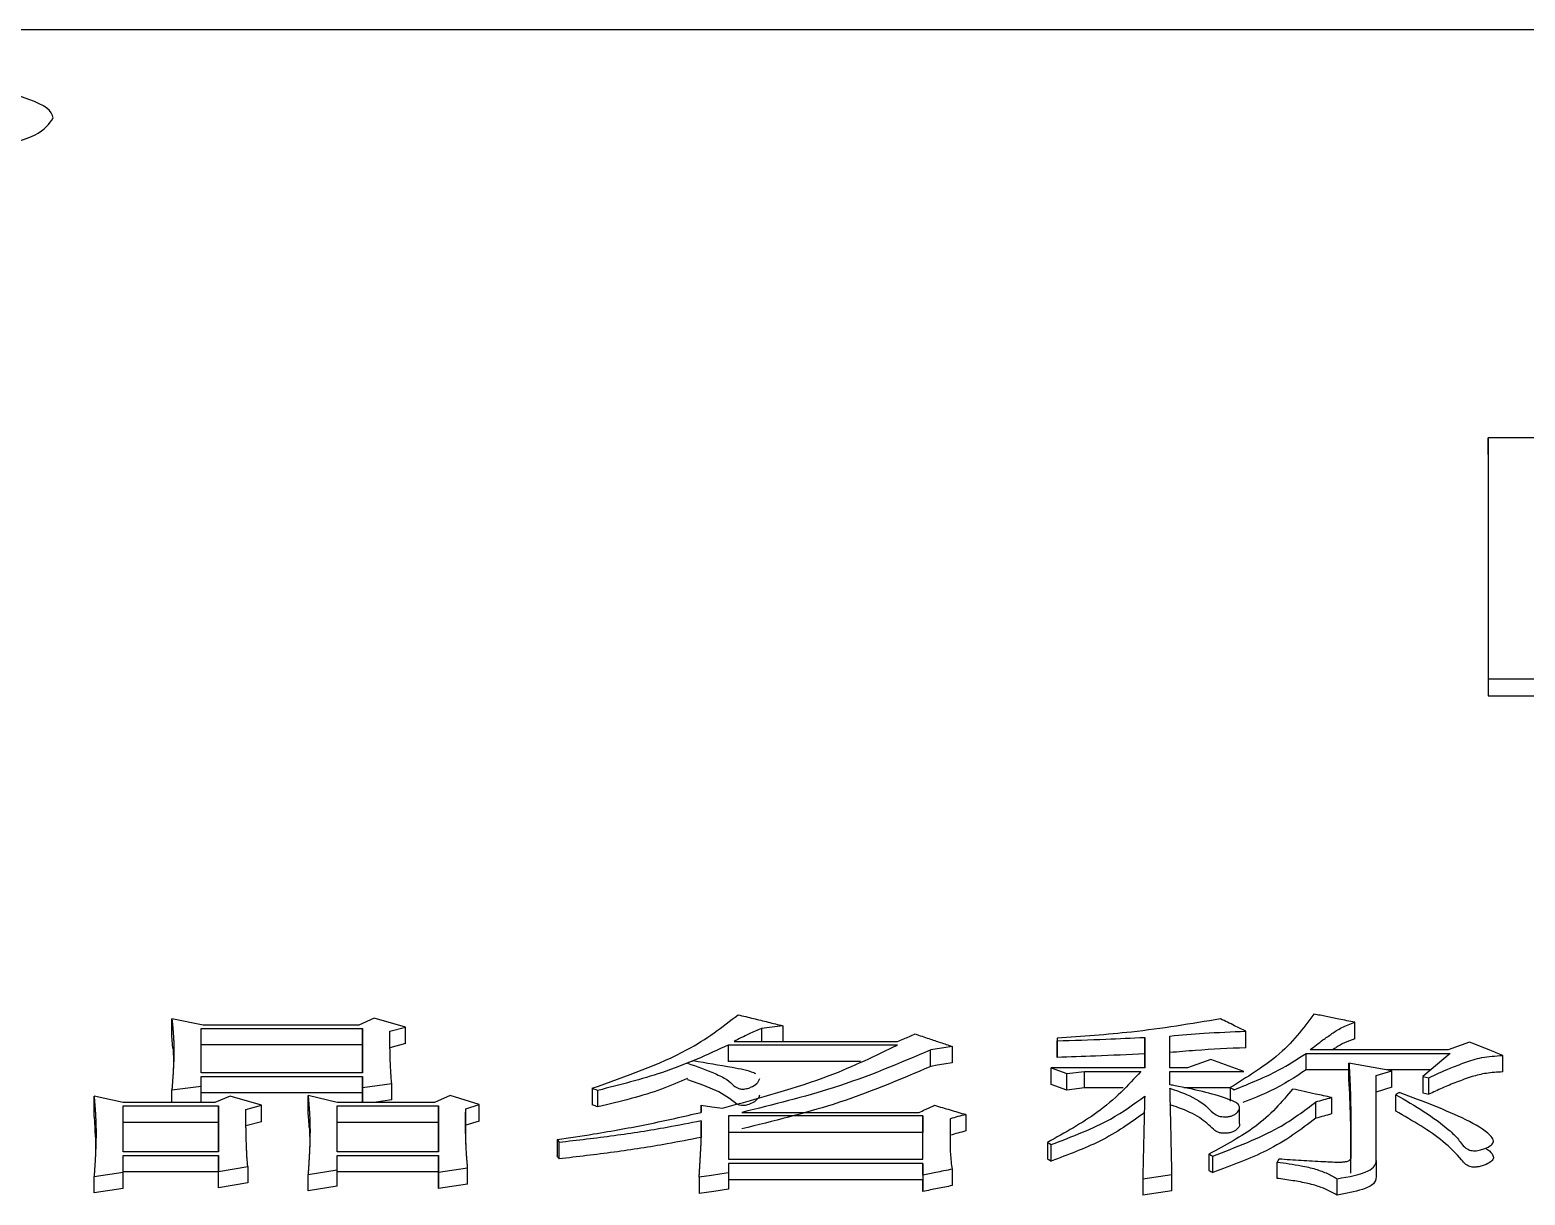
# Model space of a CAD drawing. Header units: millimetres. Extents: x 1890 to 4327, y 775 to 2498.
# Drawn here: x 2449.68 to 2457.99, y 2281.53 to 2288.01 of the extents above; entities that cross this region are included whole.
import ezdxf

# ---------------------------------------------------------------- set-up
doc = ezdxf.new("R2010")
doc.units = ezdxf.units.MM

msp = doc.modelspace()

# ---------------------------------------------------------------- linework, layer by layer
at = {"color": 7, "linetype": 'Continuous', "lineweight": 25}
for p, q in [((2484.5579, 2288.007), (2447.5579, 2288.0085)), ((2457.7877, 2285.6473), (2457.7877, 2285.7394)), ((2458.7883, 2285.7393), (2457.7877, 2285.7394)), ((2457.7877, 2284.3985), (2457.7877, 2284.3039)), ((2457.7877, 2284.3985), (2458.2364, 2284.3985)), ((2457.7877, 2284.3039), (2458.2364, 2284.3039)), ((2450.4685, 2282.4161), (2450.4685, 2282.5082)), ((2450.6416, 2282.4739), (2450.4685, 2282.5082)), ((2451.507, 2282.4739), (2450.6416, 2282.4739)), ((2451.5935, 2282.512), (2451.507, 2282.4739)), ((2451.7666, 2282.4625), (2451.5935, 2282.512)), ((2453.8652, 2282.47), (2453.8652, 2282.382)), ((2450.4743, 2282.3427), (2450.4685, 2282.4161)), ((2450.6308, 2282.4548), (2451.5286, 2282.4548)), ((2451.5286, 2282.3628), (2451.5286, 2282.4548)), ((2451.6801, 2282.4395), (2451.7666, 2282.4625)), ((2451.7666, 2282.3704), (2451.7666, 2282.4625)), ((2453.7462, 2282.4548), (2453.7462, 2282.382)), ((2455.3904, 2282.4011), (2455.3904, 2282.3858)), ((2455.3904, 2282.4011), (2455.3904, 2282.3091)), ((2455.8772, 2282.4049), (2455.8772, 2282.235)), ((2455.8772, 2282.3129), (2455.8772, 2282.4049)), ((2456.0178, 2282.235), (2456.0178, 2282.4126)), ((2456.4397, 2282.3474), (2456.4397, 2282.4394)), ((2451.5286, 2282.3628), (2450.6308, 2282.3628)), ((2451.7666, 2282.3704), (2451.6801, 2282.3475)), ((2454.5033, 2282.3627), (2453.5622, 2282.3627)), ((2453.5622, 2282.3627), (2453.5622, 2282.2708)), ((2453.5947, 2282.382), (2454.5034, 2282.3819)), ((2454.6871, 2282.2438), (2454.6871, 2282.3357)), ((2454.8063, 2282.355), (2454.8063, 2282.2631)), ((2455.3904, 2282.2938), (2455.3904, 2282.3858)), ((2455.3904, 2282.3091), (2455.3904, 2282.2938)), ((2455.8772, 2282.235), (2455.8772, 2282.3129)), ((2456.775, 2282.2245), (2456.775, 2282.3164)), ((2456.775, 2282.3164), (2457.5755, 2282.3164)), ((2457.5647, 2282.3357), (2456.7967, 2282.3357)), ((2457.5755, 2282.3164), (2457.4241, 2282.1883)), ((2457.6837, 2282.378), (2457.5647, 2282.3357)), ((2457.8676, 2282.2129), (2457.8676, 2282.3048)), ((2454.2976, 2282.2708), (2453.5622, 2282.2708)), ((2455.358, 2282.235), (2455.4445, 2282.2039)), ((2455.8772, 2282.235), (2455.358, 2282.235)), ((2455.358, 2282.1433), (2455.358, 2282.235)), ((2456.1152, 2282.235), (2456.0178, 2282.235)), ((2456.245, 2282.2816), (2456.1152, 2282.235)), ((2456.4289, 2282.2156), (2456.245, 2282.2816)), ((2457.013, 2282.2245), (2456.775, 2282.2245)), ((2457.251, 2282.2194), (2457.013, 2282.2622)), ((2457.013, 2282.1704), (2457.013, 2282.2622)), ((2457.4669, 2282.2245), (2457.223, 2282.2245)), ((2451.5286, 2282.2079), (2450.6308, 2282.2079)), ((2450.6308, 2282.1337), (2450.6308, 2282.1884)), ((2450.6308, 2282.1884), (2451.5286, 2282.1884)), ((2451.5286, 2282.1884), (2451.5286, 2282.1259)), ((2451.5286, 2282.0967), (2451.5286, 2282.1884)), ((2451.5286, 2282.1259), (2451.6909, 2282.1494)), ((2451.6909, 2282.0577), (2451.6909, 2282.1494)), ((2455.4445, 2282.1122), (2455.358, 2282.1433)), ((2455.4445, 2282.2039), (2455.5419, 2282.2156)), ((2455.4445, 2282.1122), (2455.4445, 2282.2039)), ((2455.5419, 2282.2156), (2455.8555, 2282.2156)), ((2456.0178, 2282.2156), (2456.4289, 2282.2156)), ((2456.0178, 2282.1414), (2456.0178, 2282.2156)), ((2457.1645, 2282.1922), (2457.251, 2282.2194)), ((2457.1645, 2281.7201), (2457.1645, 2282.1922)), ((2457.251, 2282.1277), (2457.251, 2282.2194)), ((2457.4241, 2282.1883), (2457.4565, 2282.1805)), ((2457.4241, 2282.1883), (2457.4241, 2282.0966)), ((2457.4565, 2282.0888), (2457.4565, 2282.1805)), ((2450.0358, 2281.9872), (2450.0359, 2282.0788)), ((2450.1981, 2282.0434), (2450.0359, 2282.0788)), ((2450.4685, 2282.1141), (2450.6308, 2282.1337)), ((2450.4685, 2282.0434), (2450.4685, 2282.1141)), ((2450.6308, 2282.0434), (2450.6308, 2282.1337)), ((2451.5286, 2282.0967), (2450.6308, 2282.0967)), ((2450.7931, 2282.0788), (2450.7065, 2282.0433)), ((2450.9661, 2282.0276), (2450.7931, 2282.0788)), ((2451.2258, 2281.9911), (2451.2258, 2282.0827)), ((2451.388, 2282.0433), (2451.2258, 2282.0827)), ((2451.5286, 2282.1259), (2451.5286, 2282.0433)), ((2451.5286, 2282.0433), (2451.5286, 2282.0967)), ((2451.6909, 2282.0577), (2451.5916, 2282.0433)), ((2452.0154, 2282.0827), (2451.9289, 2282.0433)), ((2452.1777, 2282.0315), (2452.0154, 2282.0827)), ((2452.805, 2282.1219), (2452.805, 2282.0303)), ((2452.8374, 2282.0186), (2452.8374, 2282.1102)), ((2455.5419, 2282.1238), (2455.4445, 2282.1122)), ((2455.7576, 2282.1238), (2455.5419, 2282.1238)), ((2456.3531, 2282.1238), (2456.0944, 2282.1238)), ((2456.3531, 2282.1258), (2456.3531, 2282.0499)), ((2456.9157, 2282.0708), (2456.9157, 2281.9792)), ((2457.251, 2282.1277), (2457.1645, 2282.1005)), ((2457.2726, 2281.9949), (2457.2726, 2282.0865)), ((2457.4241, 2282.0966), (2457.4565, 2282.0888)), ((2450.7065, 2282.0433), (2450.1981, 2282.0434)), ((2450.1981, 2282.0236), (2450.7282, 2282.0236)), ((2450.1981, 2281.7686), (2450.1981, 2282.0236)), ((2450.7282, 2282.0236), (2450.7282, 2281.7686)), ((2450.7282, 2281.9321), (2450.7282, 2282.0236)), ((2450.8796, 2282.0039), (2450.9661, 2282.0276)), ((2450.9661, 2281.936), (2450.9661, 2282.0276)), ((2451.9289, 2282.0433), (2451.388, 2282.0433)), ((2451.388, 2282.0236), (2451.9505, 2282.0236)), ((2451.388, 2281.7686), (2451.388, 2282.0236)), ((2451.9505, 2282.0236), (2451.9505, 2281.7686)), ((2451.9505, 2281.9321), (2451.9505, 2282.0236)), ((2452.102, 2282.0078), (2452.1777, 2282.0315)), ((2452.102, 2281.9163), (2452.102, 2282.0078)), ((2452.1777, 2281.94), (2452.1777, 2282.0315)), ((2453.4109, 2281.988), (2453.4109, 2282.0275)), ((2453.4109, 2282.0275), (2453.4109, 2281.988)), ((2453.638, 2281.988), (2454.6224, 2281.9879)), ((2454.882, 2281.9761), (2454.882, 2281.8846)), ((2456.4044, 2282.011), (2456.4044, 2282.0205)), ((2456.4044, 2281.9279), (2456.4044, 2282.0101)), ((2456.8291, 2281.9556), (2456.8291, 2282.0471)), ((2450.7282, 2281.9321), (2450.1981, 2281.9321)), ((2450.7282, 2281.7686), (2450.7282, 2281.9321)), ((2450.9661, 2281.936), (2450.8796, 2281.9124)), ((2451.9505, 2281.9321), (2451.388, 2281.9321)), ((2451.9505, 2281.7686), (2451.9505, 2281.9321)), ((2452.1777, 2281.94), (2452.102, 2281.9163)), ((2453.4109, 2281.8127), (2453.4109, 2281.9404)), ((2453.4109, 2281.9404), (2453.4109, 2281.849)), ((2453.5623, 2281.9682), (2453.5623, 2281.7283)), ((2454.644, 2281.9681), (2453.5623, 2281.9682)), ((2454.644, 2281.7282), (2454.644, 2281.9681)), ((2454.644, 2281.9681), (2454.644, 2281.8767)), ((2454.7955, 2281.9523), (2454.7955, 2281.8006)), ((2452.6104, 2281.8367), (2452.6212, 2281.8207)), ((2452.6104, 2281.8367), (2452.6104, 2281.7455)), ((2452.6212, 2281.7295), (2452.6212, 2281.8207)), ((2453.4109, 2281.8126), (2453.4109, 2281.849)), ((2454.644, 2281.8767), (2453.5623, 2281.8767)), ((2454.644, 2281.7282), (2454.644, 2281.8767)), ((2455.3363, 2281.8207), (2455.3363, 2281.7294)), ((2455.3579, 2281.7174), (2455.3579, 2281.8087)), ((2450.7282, 2281.7686), (2450.1981, 2281.7686)), ((2450.1981, 2281.7485), (2450.7282, 2281.7485)), ((2450.1981, 2281.6556), (2450.1981, 2281.7485)), ((2450.7282, 2281.7485), (2450.7282, 2281.6596)), ((2450.7282, 2281.6573), (2450.7282, 2281.7485)), ((2451.9505, 2281.7686), (2451.388, 2281.7686)), ((2451.388, 2281.6677), (2451.388, 2281.7485)), ((2451.388, 2281.7485), (2451.9505, 2281.7484)), ((2451.9505, 2281.7484), (2451.9505, 2281.6555)), ((2451.9505, 2281.6573), (2451.9505, 2281.7484)), ((2453.5623, 2281.7283), (2454.644, 2281.7282)), ((2456.2341, 2281.7564), (2456.2341, 2281.6652)), ((2456.2558, 2281.6532), (2456.2558, 2281.7443)), ((2456.6236, 2281.7282), (2456.6128, 2281.712)), ((2457.0238, 2281.6491), (2457.0238, 2281.7403)), ((2450.0359, 2281.6312), (2450.1981, 2281.6556)), ((2450.7282, 2281.6573), (2450.1981, 2281.6573)), ((2450.1981, 2281.5645), (2450.1981, 2281.6556)), ((2450.7282, 2281.6596), (2450.8904, 2281.6879)), ((2450.7282, 2281.5686), (2450.7282, 2281.6596)), ((2450.7282, 2281.5686), (2450.7282, 2281.6573)), ((2450.8904, 2281.6879), (2450.8904, 2281.5969)), ((2451.2258, 2281.6434), (2451.388, 2281.6677)), ((2451.2258, 2281.5524), (2451.2258, 2281.6434)), ((2451.388, 2281.5767), (2451.388, 2281.6677)), ((2451.9505, 2281.6573), (2451.388, 2281.6573)), ((2451.9505, 2281.6555), (2452.1128, 2281.6798)), ((2451.9505, 2281.5645), (2451.9505, 2281.6573)), ((2451.9505, 2281.6555), (2451.9505, 2281.5645)), ((2452.1128, 2281.5888), (2452.1128, 2281.6798)), ((2454.644, 2281.704), (2453.5623, 2281.704)), ((2453.5623, 2281.704), (2453.5623, 2281.6514)), ((2453.5623, 2281.6514), (2453.5623, 2281.5604)), ((2454.644, 2281.6392), (2454.644, 2281.704)), ((2454.644, 2281.704), (2454.644, 2281.6129)), ((2454.644, 2281.6392), (2454.644, 2281.5482)), ((2454.8063, 2281.6717), (2454.8063, 2281.5806)), ((2455.8664, 2281.6189), (2456.0286, 2281.6433)), ((2456.0286, 2281.5523), (2456.0286, 2281.6433)), ((2457.1645, 2281.7201), (2457.1645, 2281.629)), ((2450.0359, 2281.5402), (2450.0359, 2281.6312)), ((2450.1981, 2281.5645), (2450.0359, 2281.5402)), ((2450.8904, 2281.5969), (2450.7282, 2281.5686)), ((2451.388, 2281.5767), (2451.2258, 2281.5524)), ((2452.1128, 2281.5888), (2451.9505, 2281.5645)), ((2453.4, 2281.6271), (2453.4, 2281.5361)), ((2454.644, 2281.6129), (2453.5623, 2281.6129)), ((2454.644, 2281.5482), (2454.644, 2281.6129)), ((2455.8664, 2281.6189), (2455.8664, 2281.5279)), ((2456.9481, 2281.5279), (2456.9481, 2281.6189)), ((2456.0286, 2281.5523), (2455.8664, 2281.5279))]:
    msp.add_line(p, q, dxfattribs=at)
at = {"color": 7, "linetype": 'Continuous', "lineweight": 25, "flags": 128}
for points in [[(2453.8652, 2282.47), (2453.8057, 2282.4624), (2453.7462, 2282.4548)], [(2454.8063, 2282.355), (2454.76, 2282.3475), (2454.7237, 2282.3416), (2454.6873, 2282.3357)], [(2453.3676, 2282.2739), (2453.3593, 2282.2709), (2453.3472, 2282.2666), (2453.3415, 2282.2646)], [(2454.8063, 2282.2631), (2454.76, 2282.2556), (2454.7236, 2282.2497), (2454.6873, 2282.2438)], [(2453.735, 2282.0843), (2453.7313, 2282.0704), (2453.7082, 2282.0472), (2453.6767, 2282.0322), (2453.6562, 2282.0269), (2453.6458, 2282.0258), (2453.635, 2282.0263), (2453.6244, 2282.0284), (2453.6097, 2282.0343), (2453.5696, 2282.0656), (2453.5101, 2282.1015), (2453.4268, 2282.1374), (2453.3373, 2282.1697), (2453.335, 2282.1704), (2453.335, 2282.1704)], [(2455.5419, 2282.1238), (2455.5419, 2282.1468), (2455.5419, 2282.1697), (2455.5419, 2282.1927), (2455.5419, 2282.2156)], [(2452.8051, 2282.1219), (2452.8133, 2282.119), (2452.8254, 2282.1146), (2452.8374, 2282.1102)], [(2456.3531, 2282.1258), (2456.3586, 2282.1228), (2456.3667, 2282.1184), (2456.3748, 2282.114)], [(2457.2942, 2282.0982), (2457.2834, 2282.0924), (2457.2726, 2282.0865)], [(2452.8374, 2282.0186), (2452.8292, 2282.0216), (2452.821, 2282.0245), (2452.805, 2282.0303)], [(2453.4109, 2282.0275), (2453.4703, 2282.0196), (2453.5297, 2282.0117)], [(2455.3363, 2281.8207), (2455.3471, 2281.8147), (2455.3579, 2281.8087)], [(2455.3363, 2281.7294), (2455.3418, 2281.7264), (2455.3473, 2281.7233), (2455.3579, 2281.7174)], [(2456.2342, 2281.7564), (2456.2397, 2281.7533), (2456.2477, 2281.7488), (2456.2558, 2281.7443)], [(2453.5623, 2281.6514), (2453.5153, 2281.6444), (2453.4683, 2281.6373), (2453.4, 2281.6271)], [(2456.2342, 2281.6652), (2456.2397, 2281.6622), (2456.2452, 2281.6591), (2456.2558, 2281.6532)], [(2456.6128, 2281.6209), (2456.6128, 2281.658), (2456.6128, 2281.685), (2456.6128, 2281.712)], [(2453.5623, 2281.5604), (2453.4812, 2281.5483), (2453.4, 2281.5361)]]:
    msp.add_lwpolyline(points, dxfattribs=at)
at = {"color": 7, "linetype": 'Continuous', "lineweight": 25}
for points, knots in [([(2449.8079, 2287.5186), (2449.7873, 2287.4865), (2449.7459, 2287.4222), (2449.4239, 2287.3299), (2448.9356, 2287.2515), (2448.2759, 2287.1964), (2447.4955, 2287.1772), (2446.6823, 2287.2041), (2445.9703, 2287.2765), (2445.4852, 2287.3783), (2445.323, 2287.4641), (2445.2972, 2287.5408), (2445.3794, 2287.6125), (2445.689, 2287.6932), (2446.1814, 2287.7571), (2446.8391, 2287.7996), (2447.6201, 2287.814), (2448.4331, 2287.7938), (2449.1454, 2287.7375), (2449.6284, 2287.6521), (2449.7963, 2287.573), (2449.8058, 2287.5283), (2449.8079, 2287.5186)], [0, 0, 0, 0, 0.0462765, 0.0927197, 0.1417162, 0.1951905, 0.2536862, 0.3152615, 0.3769119, 0.43437, 0.4858165, 0.5000047, 0.5462546, 0.5927016, 0.6417993, 0.6951559, 0.7535147, 0.8153978, 0.8768635, 0.9341607, 0.9857365, 1, 1, 1, 1]), ([(2457.7877, 2285.7394), (2457.7877, 2285.5625), (2457.7877, 2285.1489), (2457.7877, 2284.6717), (2457.7877, 2284.3985)], [0, 0, 0, 0, 0.427525, 1, 1, 1, 1]), ([(2457.7877, 2285.643), (2457.7877, 2285.4662), (2457.7877, 2285.0531), (2457.7877, 2284.5765), (2457.7877, 2284.3039)], [0, 0, 0, 0, 0.428082, 1, 1, 1, 1]), ([(2450.4685, 2282.5082), (2450.4688, 2282.5055), (2450.4694, 2282.5), (2450.4701, 2282.4932), (2450.4707, 2282.4863), (2450.4713, 2282.4808), (2450.4719, 2282.4739), (2450.4725, 2282.4684), (2450.4731, 2282.4615), (2450.4736, 2282.456), (2450.4742, 2282.4491), (2450.4747, 2282.4436), (2450.4753, 2282.4367), (2450.4757, 2282.4312), (2450.4762, 2282.4243), (2450.4766, 2282.4188), (2450.4771, 2282.4119), (2450.4774, 2282.4064), (2450.4778, 2282.3994), (2450.4781, 2282.3939), (2450.4783, 2282.3884), (2450.4785, 2282.3828), (2450.4787, 2282.3773), (2450.479, 2282.3704), (2450.4791, 2282.3648), (2450.4793, 2282.3579), (2450.4793, 2282.3523), (2450.4794, 2282.3454), (2450.4795, 2282.3398), (2450.4795, 2282.3329), (2450.4795, 2282.3273), (2450.4794, 2282.3203), (2450.4793, 2282.305), (2450.4788, 2282.2855), (2450.4781, 2282.2659), (2450.4776, 2282.2547), (2450.4773, 2282.2477), (2450.4769, 2282.2407), (2450.4767, 2282.2351), (2450.4763, 2282.2281), (2450.476, 2282.2225), (2450.4756, 2282.2155), (2450.4752, 2282.2099), (2450.4748, 2282.2029), (2450.4744, 2282.1972), (2450.474, 2282.1902), (2450.4736, 2282.1846), (2450.4731, 2282.1776), (2450.4727, 2282.1719), (2450.4723, 2282.1663), (2450.472, 2282.1607), (2450.4715, 2282.155), (2450.471, 2282.148), (2450.4706, 2282.1423), (2450.4701, 2282.1353), (2450.4697, 2282.1296), (2450.4691, 2282.1221), (2450.4688, 2282.1174), (2450.4685, 2282.1141)], [0, 0, 0, 0, 0.021203, 0.042406, 0.053008, 0.074211, 0.084813, 0.106016, 0.116618, 0.137821, 0.148423, 0.169626, 0.180228, 0.201431, 0.212032, 0.233236, 0.243837, 0.265041, 0.275642, 0.296845, 0.307447, 0.318049, 0.339252, 0.349854, 0.371057, 0.381659, 0.402862, 0.413463, 0.434667, 0.445268, 0.466472, 0.477073, 0.498276, 0.58309, 0.625497, 0.6467, 0.667903, 0.678505, 0.699708, 0.71031, 0.731513, 0.742115, 0.763318, 0.773919, 0.795123, 0.805724, 0.826928, 0.837529, 0.858732, 0.869334, 0.879936, 0.901139, 0.911741, 0.932944, 0.943545, 0.964749, 0.97535, 1, 1, 1, 1]), ([(2452.805, 2282.1219), (2452.9946, 2282.189), (2453.3297, 2282.3077), (2453.5295, 2282.4633), (2453.6163, 2282.531)], [0, 0, 0, 0, 0.5655186, 1, 1, 1, 1]), ([(2453.6163, 2282.531), (2453.6448, 2282.524), (2453.7005, 2282.5104), (2453.7835, 2282.4901), (2453.8379, 2282.4767), (2453.8652, 2282.47)], [0, 0, 0, 0, 0.343461, 0.671731, 1, 1, 1, 1]), ([(2456.299, 2282.5081), (2456.1359, 2282.4808), (2455.8431, 2282.4318), (2455.5293, 2282.4106), (2455.3904, 2282.4011)], [0, 0, 0, 0, 0.557097, 1, 1, 1, 1]), ([(2456.4397, 2282.4394), (2456.4187, 2282.4497), (2456.3847, 2282.4663), (2456.3379, 2282.4892), (2456.312, 2282.5018), (2456.299, 2282.5081)], [0, 0, 0, 0, 0.4477993, 0.7238996, 1, 1, 1, 1]), ([(2456.8183, 2282.5347), (2456.7588, 2282.4547), (2456.6519, 2282.3112), (2456.4448, 2282.1827), (2456.3531, 2282.1258)], [0, 0, 0, 0, 0.556899, 1, 1, 1, 1]), ([(2456.7967, 2282.3357), (2456.8201, 2282.3542), (2456.8587, 2282.3848), (2456.9182, 2282.4259), (2456.9699, 2282.4611), (2457.0202, 2282.4797), (2457.0455, 2282.489)], [0, 0, 0, 0, 0.337761, 0.556951, 0.777135, 1, 1, 1, 1]), ([(2457.0455, 2282.489), (2457.0156, 2282.495), (2456.9627, 2282.5057), (2456.887, 2282.5209), (2456.8412, 2282.5301), (2456.8183, 2282.5347)], [0, 0, 0, 0, 0.394861, 0.69743, 1, 1, 1, 1]), ([(2457.0455, 2282.3969), (2457.0455, 2282.4047), (2457.0455, 2282.4202), (2457.0455, 2282.4509), (2457.0455, 2282.4738), (2457.0455, 2282.489)], [0, 0, 0, 0, 0.2525, 0.505, 1, 1, 1, 1]), ([(2450.6308, 2282.2079), (2450.6308, 2282.2494), (2450.6308, 2282.3323), (2450.6308, 2282.414), (2450.6308, 2282.4548)], [0, 0, 0, 0, 0.499996, 1, 1, 1, 1]), ([(2451.5286, 2282.4548), (2451.5286, 2282.414), (2451.5286, 2282.3322), (2451.5286, 2282.2494), (2451.5286, 2282.2079)], [0, 0, 0, 0, 0.499996, 1, 1, 1, 1]), ([(2451.6909, 2282.1494), (2451.6898, 2282.1607), (2451.6884, 2282.1749), (2451.687, 2282.1919), (2451.6864, 2282.2004), (2451.6854, 2282.2173), (2451.6837, 2282.254), (2451.682, 2282.2934), (2451.6814, 2282.3242), (2451.6812, 2282.3341), (2451.6811, 2282.3397), (2451.681, 2282.3439), (2451.681, 2282.348), (2451.6809, 2282.3522), (2451.6808, 2282.3564), (2451.6808, 2282.3606), (2451.6807, 2282.3648), (2451.6807, 2282.369), (2451.6806, 2282.3732), (2451.6806, 2282.3774), (2451.6805, 2282.383), (2451.6805, 2282.3886), (2451.6804, 2282.3941), (2451.6804, 2282.3983), (2451.6804, 2282.4018), (2451.6803, 2282.4046), (2451.6803, 2282.4067), (2451.6803, 2282.4088), (2451.6803, 2282.4108), (2451.6803, 2282.4136), (2451.6802, 2282.4164), (2451.6802, 2282.4192), (2451.6802, 2282.4213), (2451.6802, 2282.4234), (2451.6802, 2282.4255), (2451.6802, 2282.4275), (2451.6801, 2282.4296), (2451.6801, 2282.4317), (2451.6801, 2282.4338), (2451.6801, 2282.4364), (2451.6801, 2282.4383), (2451.6801, 2282.4395)], [0, 0, 0, 0, 0.11615, 0.145188, 0.174226, 0.203263, 0.319414, 0.551716, 0.609791, 0.638828, 0.653347, 0.667866, 0.682385, 0.696903, 0.711422, 0.725941, 0.74046, 0.754979, 0.769497, 0.784016, 0.798535, 0.827572, 0.842091, 0.85661, 0.871129, 0.878388, 0.885648, 0.892907, 0.900166, 0.907426, 0.921944, 0.929204, 0.936463, 0.943723, 0.950982, 0.958241, 0.965501, 0.97276, 0.98002, 0.987279, 1, 1, 1, 1]), ([(2453.7462, 2282.4548), (2453.7229, 2282.4449), (2453.6841, 2282.4285), (2453.635, 2282.4037), (2453.6082, 2282.3892), (2453.5947, 2282.382)], [0, 0, 0, 0, 0.429081, 0.714347, 1, 1, 1, 1]), ([(2454.5034, 2282.3819), (2454.5147, 2282.3868), (2454.5366, 2282.3963), (2454.569, 2282.4104), (2454.5902, 2282.4196), (2454.6007, 2282.4241)], [0, 0, 0, 0, 0.347839, 0.673919, 1, 1, 1, 1]), ([(2454.6007, 2282.4241), (2454.6263, 2282.4156), (2454.6733, 2282.3998), (2454.7418, 2282.3767), (2454.7848, 2282.3622), (2454.8063, 2282.355)], [0, 0, 0, 0, 0.373043, 0.686521, 1, 1, 1, 1]), ([(2455.3904, 2282.3858), (2455.4807, 2282.3888), (2455.6432, 2282.3942), (2455.8052, 2282.4016), (2455.8772, 2282.4049)], [0, 0, 0, 0, 0.555754, 1, 1, 1, 1]), ([(2456.0178, 2282.4126), (2456.0804, 2282.4182), (2456.2195, 2282.4307), (2456.3615, 2282.4363), (2456.4397, 2282.4394)], [0, 0, 0, 0, 0.449849, 1, 1, 1, 1]), ([(2457.0455, 2282.3969), (2457.0252, 2282.3899), (2456.985, 2282.3761), (2456.9488, 2282.3538), (2456.9287, 2282.3403), (2456.9218, 2282.3357)], [0, 0, 0, 0, 0.401498, 0.797434, 1, 1, 1, 1]), ([(2450.475, 2282.3469), (2450.476, 2282.3237), (2450.4779, 2282.2747), (2450.4769, 2282.2461), (2450.4764, 2282.2311)], [0, 0, 0, 0, 0.475906, 1, 1, 1, 1]), ([(2451.5286, 2282.2079), (2451.5286, 2282.2186), (2451.5286, 2282.2707), (2451.5286, 2282.322), (2451.5286, 2282.3628)], [0, 0, 0, 0, 0.205958, 1, 1, 1, 1]), ([(2453.5622, 2282.3627), (2453.4448, 2282.3085), (2453.2335, 2282.2109), (2452.9594, 2282.1412), (2452.8374, 2282.1102)], [0, 0, 0, 0, 0.555264, 1, 1, 1, 1]), ([(2453.5297, 2282.0117), (2453.7368, 2282.0683), (2454.1032, 2282.1684), (2454.382, 2282.3038), (2454.5033, 2282.3627)], [0, 0, 0, 0, 0.564995, 1, 1, 1, 1]), ([(2454.6872, 2282.3357), (2454.5145, 2282.2614), (2454.2034, 2282.1276), (2453.812, 2282.031), (2453.6379, 2281.988)], [0, 0, 0, 0, 0.555354, 1, 1, 1, 1]), ([(2455.8772, 2282.3129), (2455.7858, 2282.3088), (2455.6238, 2282.3014), (2455.4612, 2282.2961), (2455.3904, 2282.2938)], [0, 0, 0, 0, 0.564211, 1, 1, 1, 1]), ([(2456.4397, 2282.3474), (2456.3461, 2282.3433), (2456.2042, 2282.3372), (2456.0651, 2282.3248), (2456.0178, 2282.3206)], [0, 0, 0, 0, 0.659861, 1, 1, 1, 1]), ([(2456.3748, 2282.114), (2456.4608, 2282.1489), (2456.6137, 2282.2107), (2456.726, 2282.2843), (2456.775, 2282.3164)], [0, 0, 0, 0, 0.563218, 1, 1, 1, 1]), ([(2457.4565, 2282.1805), (2457.4952, 2282.1984), (2457.5591, 2282.2279), (2457.6564, 2282.2655), (2457.7487, 2282.2963), (2457.8276, 2282.3019), (2457.8676, 2282.3048)], [0, 0, 0, 0, 0.335019, 0.553277, 0.774167, 1, 1, 1, 1]), ([(2457.8676, 2282.3048), (2457.8439, 2282.3142), (2457.8014, 2282.3312), (2457.7401, 2282.3556), (2457.7025, 2282.3705), (2457.6837, 2282.378)], [0, 0, 0, 0, 0.386102, 0.693051, 1, 1, 1, 1]), ([(2453.335, 2282.2622), (2453.387, 2282.2432), (2453.465, 2282.2148), (2453.5572, 2282.1729), (2453.5838, 2282.1417), (2453.6108, 2282.1238), (2453.6296, 2282.1185), (2453.6398, 2282.1172), (2453.6514, 2282.1176), (2453.6681, 2282.1206), (2453.6946, 2282.1301), (2453.7264, 2282.1485), (2453.733, 2282.1663), (2453.7366, 2282.1759)], [0, 0, 0, 0, 0.318334, 0.477294, 0.616925, 0.687072, 0.704751, 0.71934, 0.733979, 0.755949, 0.800249, 0.89164, 1, 1, 1, 1]), ([(2453.7148, 2282.2026), (2453.7113, 2282.2043), (2453.677, 2282.2202), (2453.554, 2282.2429), (2453.4393, 2282.262), (2453.3676, 2282.2739)], [0, 0, 0, 0, 0.041495, 0.400617, 1, 1, 1, 1]), ([(2454.6872, 2282.2438), (2454.5145, 2282.1696), (2454.2033, 2282.0359), (2453.812, 2281.9395), (2453.6379, 2281.8966)], [0, 0, 0, 0, 0.555295, 1, 1, 1, 1]), ([(2456.775, 2282.2245), (2456.7124, 2282.1835), (2456.6119, 2282.1176), (2456.474, 2282.0629), (2456.4219, 2282.0423)], [0, 0, 0, 0, 0.621969, 1, 1, 1, 1]), ([(2457.013, 2282.2622), (2457.0132, 2282.2591), (2457.0135, 2282.253), (2457.014, 2282.2438), (2457.0145, 2282.2346), (2457.015, 2282.2253), (2457.0155, 2282.2161), (2457.0159, 2282.2084), (2457.0163, 2282.2007), (2457.0167, 2282.193), (2457.0172, 2282.1838), (2457.0178, 2282.1714), (2457.0185, 2282.156), (2457.0193, 2282.1374), (2457.0199, 2282.1219), (2457.0205, 2282.1064), (2457.021, 2282.0909), (2457.0215, 2282.0722), (2457.0218, 2282.0567), (2457.0221, 2282.0411), (2457.0223, 2282.0255), (2457.0226, 2282.0068), (2457.0228, 2281.9911), (2457.0229, 2281.9755), (2457.0231, 2281.9598), (2457.0233, 2281.9347), (2457.0235, 2281.9032), (2457.0236, 2281.8748), (2457.0237, 2281.8575), (2457.0237, 2281.8496), (2457.0237, 2281.8417), (2457.0237, 2281.8338), (2457.0237, 2281.8258), (2457.0238, 2281.8179), (2457.0238, 2281.8084), (2457.0238, 2281.8005), (2457.0238, 2281.7949), (2457.0238, 2281.791), (2457.0238, 2281.787), (2457.0238, 2281.783), (2457.0238, 2281.779), (2457.0238, 2281.7751), (2457.0238, 2281.7703), (2457.0238, 2281.7663), (2457.0238, 2281.7624), (2457.0238, 2281.7584), (2457.0238, 2281.7536), (2457.0238, 2281.7496), (2457.0238, 2281.7452), (2457.0238, 2281.7423), (2457.0238, 2281.7403)], [0, 0, 0, 0, 0.0179705, 0.035941, 0.0539114, 0.0718819, 0.0898524, 0.1078229, 0.1168081, 0.1347786, 0.152749, 0.1707195, 0.2066605, 0.2426014, 0.2785424, 0.2965129, 0.3324539, 0.3683948, 0.4043358, 0.4223063, 0.4582472, 0.4941882, 0.5301291, 0.5480996, 0.5840406, 0.6199815, 0.6918635, 0.7637454, 0.7817158, 0.7907011, 0.8086716, 0.826642, 0.8356273, 0.8535978, 0.8715682, 0.8895387, 0.8985239, 0.9030166, 0.9120018, 0.920987, 0.9254797, 0.9344649, 0.9434501, 0.9524354, 0.956928, 0.9659132, 0.9748985, 0.9838837, 0.9883763, 1, 1, 1, 1]), ([(2453.335, 2282.1767), (2453.2884, 2282.1562), (2453.1457, 2282.0932), (2452.9615, 2282.0486), (2452.8374, 2282.0186)], [0, 0, 0, 0, 0.326498, 1, 1, 1, 1]), ([(2455.8555, 2282.2156), (2455.7837, 2282.1377), (2455.6547, 2281.9978), (2455.4342, 2281.8751), (2455.3363, 2281.8207)], [0, 0, 0, 0, 0.55626, 1, 1, 1, 1]), ([(2456.0178, 2282.1219), (2456.0494, 2282.1109), (2456.1363, 2282.0809), (2456.2189, 2282.0298), (2456.2543, 2281.9861), (2456.2802, 2281.9703), (2456.2963, 2281.9653), (2456.3145, 2281.9632), (2456.3342, 2281.9633), (2456.3537, 2281.966), (2456.3728, 2281.9725), (2456.3933, 2281.9872), (2456.407, 2282.0062), (2456.4036, 2282.0272), (2456.3805, 2282.0462), (2456.2738, 2282.0901), (2456.1388, 2282.1174), (2456.0275, 2282.1395), (2456.0178, 2282.1414)], [0, 0, 0, 0, 0.104817, 0.288489, 0.371154, 0.389962, 0.405383, 0.420813, 0.436756, 0.454227, 0.471615, 0.498268, 0.557765, 0.592477, 0.62706, 0.687172, 0.972715, 1, 1, 1, 1]), ([(2457.0238, 2281.6491), (2457.0237, 2281.7111), (2457.0234, 2281.8155), (2457.0224, 2281.9899), (2457.0166, 2282.1008), (2457.013, 2282.1704)], [0, 0, 0, 0, 0.351751, 0.593192, 1, 1, 1, 1]), ([(2457.8676, 2282.2129), (2457.8365, 2282.2112), (2457.7749, 2282.2078), (2457.6896, 2282.1854), (2457.6108, 2282.1567), (2457.5314, 2282.1234), (2457.4814, 2282.1003), (2457.4565, 2282.0888)], [0, 0, 0, 0, 0.175416, 0.347585, 0.56656, 0.783731, 1, 1, 1, 1]), ([(2450.0359, 2282.0788), (2450.036, 2282.0772), (2450.0363, 2282.0739), (2450.0367, 2282.0689), (2450.0371, 2282.064), (2450.0375, 2282.0591), (2450.0379, 2282.0541), (2450.0383, 2282.0492), (2450.0386, 2282.0442), (2450.039, 2282.0393), (2450.0394, 2282.0344), (2450.0398, 2282.0294), (2450.0402, 2282.0245), (2450.0405, 2282.0195), (2450.0409, 2282.0154), (2450.0412, 2282.0112), (2450.0414, 2282.0071), (2450.0418, 2282.0022), (2450.0422, 2281.9955), (2450.0427, 2281.9889), (2450.0432, 2281.9807), (2450.0437, 2281.9724), (2450.0443, 2281.9624), (2450.0448, 2281.9525), (2450.0452, 2281.9425), (2450.0456, 2281.9325), (2450.046, 2281.9226), (2450.0462, 2281.9142), (2450.0464, 2281.9059), (2450.0465, 2281.8976), (2450.0467, 2281.8876), (2450.0467, 2281.8776), (2450.0467, 2281.8676), (2450.0466, 2281.8475), (2450.0461, 2281.8174), (2450.0449, 2281.7872), (2450.0439, 2281.7637), (2450.0432, 2281.7502), (2450.0425, 2281.7367), (2450.0419, 2281.7266), (2450.0415, 2281.7182), (2450.0411, 2281.7114), (2450.0408, 2281.7072), (2450.0406, 2281.703), (2450.0403, 2281.6988), (2450.04, 2281.6937), (2450.0397, 2281.6886), (2450.0394, 2281.6844), (2450.0391, 2281.6802), (2450.0388, 2281.6759), (2450.0385, 2281.6709), (2450.0382, 2281.6666), (2450.038, 2281.6633), (2450.0378, 2281.6607), (2450.0377, 2281.6582), (2450.0375, 2281.6556), (2450.0373, 2281.6531), (2450.0372, 2281.6505), (2450.037, 2281.648), (2450.0368, 2281.6455), (2450.0367, 2281.6433), (2450.0365, 2281.6412), (2450.0364, 2281.6391), (2450.0362, 2281.6365), (2450.036, 2281.6339), (2450.0359, 2281.6321), (2450.0359, 2281.6312)], [0, 0, 0, 0, 0.011199, 0.022398, 0.033596, 0.044795, 0.055994, 0.067193, 0.078392, 0.089591, 0.100789, 0.111988, 0.123187, 0.134386, 0.145585, 0.151184, 0.162383, 0.173582, 0.184781, 0.207178, 0.218377, 0.240775, 0.263172, 0.28557, 0.307968, 0.330365, 0.352763, 0.375161, 0.38636, 0.408757, 0.431155, 0.453553, 0.47595, 0.498348, 0.587939, 0.67753, 0.699928, 0.744723, 0.767121, 0.789519, 0.811916, 0.823115, 0.834314, 0.839913, 0.851112, 0.862311, 0.87351, 0.884709, 0.890308, 0.901507, 0.912706, 0.923905, 0.929504, 0.935103, 0.940703, 0.946302, 0.951902, 0.957501, 0.9631, 0.9687, 0.974299, 0.977099, 0.982698, 0.988298, 0.994149, 1, 1, 1, 1]), ([(2451.2258, 2282.0827), (2451.2259, 2282.0806), (2451.2262, 2282.0774), (2451.2266, 2282.0732), (2451.2268, 2282.0701), (2451.2271, 2282.0669), (2451.2274, 2282.0637), (2451.2276, 2282.0606), (2451.2279, 2282.0574), (2451.2282, 2282.0542), (2451.2284, 2282.0511), (2451.2287, 2282.0479), (2451.2289, 2282.0447), (2451.2292, 2282.0416), (2451.2294, 2282.0384), (2451.2298, 2282.0342), (2451.2301, 2282.0299), (2451.2304, 2282.0257), (2451.2307, 2282.0225), (2451.2309, 2282.0194), (2451.2312, 2282.0162), (2451.2314, 2282.013), (2451.2316, 2282.0098), (2451.2318, 2282.0067), (2451.2321, 2282.0035), (2451.2323, 2282.0003), (2451.2325, 2281.9971), (2451.2327, 2281.9939), (2451.233, 2281.9897), (2451.2332, 2281.9855), (2451.2335, 2281.9812), (2451.2337, 2281.978), (2451.234, 2281.9717), (2451.2347, 2281.9579), (2451.2354, 2281.9408), (2451.2358, 2281.9259), (2451.236, 2281.9184), (2451.2361, 2281.9142), (2451.2361, 2281.911), (2451.2362, 2281.9078), (2451.2362, 2281.9046), (2451.2362, 2281.9014), (2451.2363, 2281.8982), (2451.2363, 2281.895), (2451.2363, 2281.8907), (2451.2363, 2281.8864), (2451.2363, 2281.8821), (2451.2363, 2281.8789), (2451.2363, 2281.8757), (2451.2363, 2281.8725), (2451.2362, 2281.8693), (2451.2362, 2281.8661), (2451.2362, 2281.8629), (2451.2361, 2281.8597), (2451.2361, 2281.8565), (2451.236, 2281.8532), (2451.236, 2281.85), (2451.2359, 2281.8468), (2451.2359, 2281.8436), (2451.2358, 2281.8404), (2451.2357, 2281.8361), (2451.2356, 2281.8318), (2451.2355, 2281.8275), (2451.2354, 2281.8243), (2451.2353, 2281.8211), (2451.2352, 2281.8178), (2451.2351, 2281.8146), (2451.2349, 2281.8082), (2451.2343, 2281.7942), (2451.2336, 2281.777), (2451.2329, 2281.7619), (2451.2325, 2281.7543), (2451.2323, 2281.75), (2451.2321, 2281.7468), (2451.2319, 2281.7435), (2451.2317, 2281.7403), (2451.2316, 2281.7371), (2451.2313, 2281.7327), (2451.2311, 2281.7284), (2451.2308, 2281.7241), (2451.2306, 2281.7209), (2451.2304, 2281.7176), (2451.2302, 2281.7144), (2451.23, 2281.7111), (2451.2299, 2281.7079), (2451.2297, 2281.7046), (2451.2295, 2281.7014), (2451.2293, 2281.6981), (2451.2291, 2281.6949), (2451.2289, 2281.6916), (2451.2286, 2281.6873), (2451.2283, 2281.683), (2451.228, 2281.6786), (2451.2278, 2281.6754), (2451.2276, 2281.6721), (2451.2274, 2281.6689), (2451.2272, 2281.6656), (2451.227, 2281.6624), (2451.2268, 2281.6591), (2451.2266, 2281.6558), (2451.2264, 2281.6526), (2451.2261, 2281.6484), (2451.2259, 2281.6454), (2451.2258, 2281.6434)], [0, 0, 0, 0, 0.014617, 0.021926, 0.029235, 0.036543, 0.043852, 0.051161, 0.058469, 0.065778, 0.073086, 0.080395, 0.087704, 0.095012, 0.102321, 0.10963, 0.124247, 0.131556, 0.138864, 0.146173, 0.153482, 0.16079, 0.168099, 0.175407, 0.182716, 0.190025, 0.197333, 0.204642, 0.211951, 0.226568, 0.233877, 0.241185, 0.248494, 0.277729, 0.336198, 0.365433, 0.38005, 0.387359, 0.394667, 0.401976, 0.409284, 0.416593, 0.423902, 0.43121, 0.438519, 0.453136, 0.460445, 0.467754, 0.475062, 0.482371, 0.48968, 0.496988, 0.504297, 0.511606, 0.518914, 0.526223, 0.533531, 0.54084, 0.548149, 0.555457, 0.562766, 0.577383, 0.584692, 0.592001, 0.599309, 0.606618, 0.613927, 0.621235, 0.65047, 0.708939, 0.738174, 0.752791, 0.7601, 0.767408, 0.774717, 0.782026, 0.789334, 0.796643, 0.81126, 0.818569, 0.825877, 0.833186, 0.840495, 0.847803, 0.855112, 0.862421, 0.869729, 0.877038, 0.884347, 0.891655, 0.898964, 0.913581, 0.92089, 0.928198, 0.935507, 0.942816, 0.950124, 0.957433, 0.964742, 0.97205, 0.979359, 0.986668, 1, 1, 1, 1]), ([(2455.3579, 2281.8087), (2455.475, 2281.8539), (2455.6824, 2281.9339), (2455.8181, 2282.0348), (2455.8772, 2282.0787)], [0, 0, 0, 0, 0.56439, 1, 1, 1, 1]), ([(2455.8772, 2282.0787), (2455.8761, 2282.0324), (2455.8748, 2281.9804), (2455.8732, 2281.9163), (2455.8725, 2281.8872), (2455.8717, 2281.852), (2455.8709, 2281.8169), (2455.8701, 2281.7816), (2455.8693, 2281.7462), (2455.8686, 2281.7166), (2455.8682, 2281.6959), (2455.8678, 2281.6811), (2455.8675, 2281.6663), (2455.8671, 2281.6514), (2455.8669, 2281.6395), (2455.8666, 2281.6297), (2455.8665, 2281.6228), (2455.8664, 2281.6189)], [0, 0, 0, 0, 0.305862, 0.344095, 0.42056, 0.497026, 0.573491, 0.649956, 0.726422, 0.802887, 0.84112, 0.860236, 0.898469, 0.936701, 0.955818, 0.974934, 1, 1, 1, 1]), ([(2456.0286, 2281.6433), (2456.0275, 2281.6966), (2456.026, 2281.7634), (2456.0243, 2281.8426), (2456.0236, 2281.8756), (2456.0228, 2281.9085), (2456.0222, 2281.9347), (2456.0215, 2281.9675), (2456.0209, 2281.9936), (2456.0202, 2282.0197), (2456.0198, 2282.0392), (2456.0194, 2282.0555), (2456.019, 2282.0717), (2456.0187, 2282.0847), (2456.0184, 2282.0976), (2456.0181, 2282.1089), (2456.0179, 2282.117), (2456.0178, 2282.1218)], [0, 0, 0, 0, 0.329938, 0.412422, 0.494907, 0.536149, 0.618633, 0.659875, 0.74236, 0.783602, 0.824844, 0.866086, 0.886707, 0.927949, 0.94857, 0.969192, 1, 1, 1, 1]), ([(2456.6992, 2282.1179), (2456.6392, 2282.0459), (2456.531, 2281.9163), (2456.3255, 2281.8056), (2456.2341, 2281.7564)], [0, 0, 0, 0, 0.555457, 1, 1, 1, 1]), ([(2456.9157, 2282.0708), (2456.8861, 2282.0772), (2456.8352, 2282.0883), (2456.7631, 2282.104), (2456.7205, 2282.1133), (2456.6993, 2282.1179)], [0, 0, 0, 0, 0.410172, 0.705086, 1, 1, 1, 1]), ([(2456.8291, 2282.0471), (2456.8435, 2282.0511), (2456.8724, 2282.059), (2456.9012, 2282.0668), (2456.9157, 2282.0708)], [0, 0, 0, 0, 0.499999, 1, 1, 1, 1]), ([(2457.2726, 2282.0865), (2457.327, 2282.0554), (2457.4359, 2281.9933), (2457.5486, 2281.9086), (2457.6264, 2281.8388), (2457.6456, 2281.7967), (2457.6832, 2281.7783), (2457.6967, 2281.7749), (2457.7132, 2281.7741), (2457.7343, 2281.7764), (2457.7645, 2281.7843), (2457.7942, 2281.7979), (2457.8153, 2281.816), (2457.8178, 2281.8373), (2457.7781, 2281.8846), (2457.6664, 2281.9494), (2457.4872, 2282.0244), (2457.361, 2282.0734), (2457.2955, 2282.0977), (2457.2942, 2282.0982)], [0, 0, 0, 0, 0.146382, 0.292955, 0.366204, 0.439427, 0.447746, 0.45616, 0.463429, 0.472823, 0.489455, 0.518149, 0.540935, 0.563855, 0.597101, 0.728178, 0.861562, 0.99717, 1, 1, 1, 1]), ([(2450.0436, 2281.8525), (2450.0435, 2281.8558), (2450.042, 2281.9011), (2450.0388, 2281.9458), (2450.0358, 2281.9872)], [0, 0, 0, 0, 0.073846, 1, 1, 1, 1]), ([(2450.8904, 2281.6879), (2450.8889, 2281.7029), (2450.8867, 2281.7253), (2450.8852, 2281.7514), (2450.8846, 2281.7644), (2450.884, 2281.7774), (2450.8823, 2281.8164), (2450.8812, 2281.8553), (2450.8807, 2281.8885), (2450.8806, 2281.894), (2450.8805, 2281.8995), (2450.8804, 2281.9051), (2450.8803, 2281.9097), (2450.8803, 2281.9143), (2450.8802, 2281.9189), (2450.8802, 2281.9244), (2450.8801, 2281.9299), (2450.8801, 2281.9345), (2450.88, 2281.9391), (2450.88, 2281.9437), (2450.8799, 2281.9492), (2450.8799, 2281.9538), (2450.8799, 2281.9584), (2450.8798, 2281.963), (2450.8798, 2281.9675), (2450.8798, 2281.9712), (2450.8798, 2281.974), (2450.8798, 2281.9767), (2450.8797, 2281.979), (2450.8797, 2281.9813), (2450.8797, 2281.9836), (2450.8797, 2281.9863), (2450.8797, 2281.9886), (2450.8797, 2281.9909), (2450.8797, 2281.9932), (2450.8796, 2281.9959), (2450.8796, 2281.9982), (2450.8796, 2282.0009), (2450.8796, 2282.0026), (2450.8796, 2282.0039)], [0, 0, 0, 0, 0.14049, 0.210735, 0.245858, 0.263419, 0.333664, 0.614647, 0.632209, 0.64977, 0.667331, 0.684892, 0.702453, 0.711234, 0.728795, 0.746356, 0.763917, 0.781479, 0.790259, 0.80782, 0.825382, 0.842943, 0.851723, 0.869285, 0.886846, 0.895626, 0.904407, 0.913188, 0.921968, 0.926358, 0.935139, 0.94392, 0.9527, 0.957091, 0.965871, 0.974652, 0.983432, 0.987823, 1, 1, 1, 1]), ([(2451.2328, 2281.9011), (2451.2327, 2281.903), (2451.2324, 2281.9069), (2451.232, 2281.913), (2451.2316, 2281.9194), (2451.2311, 2281.9257), (2451.2306, 2281.9321), (2451.2301, 2281.9384), (2451.2296, 2281.9448), (2451.2289, 2281.9532), (2451.2282, 2281.9617), (2451.2275, 2281.9701), (2451.227, 2281.9764), (2451.2264, 2281.9834), (2451.226, 2281.9883), (2451.2258, 2281.9911)], [0, 0, 0, 0, 0.061211, 0.1316742, 0.2021374, 0.2726006, 0.3430639, 0.4135271, 0.4839903, 0.5544535, 0.6953799, 0.7658432, 0.8363064, 0.9067696, 1, 1, 1, 1]), ([(2452.1128, 2281.6798), (2452.1125, 2281.6835), (2452.1118, 2281.6909), (2452.1109, 2281.702), (2452.11, 2281.713), (2452.1091, 2281.7241), (2452.1082, 2281.7351), (2452.1073, 2281.7461), (2452.1057, 2281.7682), (2452.1042, 2281.7939), (2452.1031, 2281.8195), (2452.1027, 2281.8323), (2452.1024, 2281.8414), (2452.1021, 2281.8505), (2452.1019, 2281.8615), (2452.1017, 2281.8724), (2452.1016, 2281.8834), (2452.1015, 2281.8943), (2452.1014, 2281.9052), (2452.1014, 2281.9143), (2452.1014, 2281.9234), (2452.1014, 2281.9324), (2452.1014, 2281.9415), (2452.1015, 2281.9488), (2452.1015, 2281.9542), (2452.1015, 2281.9596), (2452.1016, 2281.9651), (2452.1016, 2281.9705), (2452.1016, 2281.9759), (2452.1017, 2281.9814), (2452.1017, 2281.9868), (2452.1018, 2281.9913), (2452.1018, 2281.9949), (2452.1019, 2281.9972), (2452.1019, 2281.9994), (2452.1019, 2282.0017), (2452.1019, 2282.0046), (2452.1019, 2282.0067), (2452.102, 2282.0078)], [0, 0, 0, 0, 0.033402, 0.066804, 0.100206, 0.133609, 0.167011, 0.200413, 0.233815, 0.367425, 0.43423, 0.467632, 0.484333, 0.517735, 0.551137, 0.584539, 0.617941, 0.651344, 0.684746, 0.718148, 0.734849, 0.768251, 0.801653, 0.818354, 0.835056, 0.851757, 0.868458, 0.885159, 0.90186, 0.918561, 0.935262, 0.951963, 0.960314, 0.968664, 0.972839, 0.98119, 0.989541, 1, 1, 1, 1]), ([(2452.6104, 2281.8367), (2452.6782, 2281.8469), (2452.8501, 2281.8728), (2453.1203, 2281.9212), (2453.3138, 2281.9657), (2453.4109, 2281.988)], [0, 0, 0, 0, 0.2452891, 0.6214693, 1, 1, 1, 1]), ([(2454.6224, 2281.9879), (2454.6335, 2281.993), (2454.6535, 2282.0022), (2454.6824, 2282.0154), (2454.7001, 2282.0234), (2454.7089, 2282.0275)], [0, 0, 0, 0, 0.38646, 0.693229, 1, 1, 1, 1]), ([(2454.7089, 2282.0275), (2454.7378, 2282.0189), (2454.7955, 2282.0018), (2454.8532, 2281.9846), (2454.882, 2281.9761)], [0, 0, 0, 0, 0.4999994, 1, 1, 1, 1]), ([(2454.882, 2281.9761), (2454.8676, 2281.9721), (2454.8387, 2281.9642), (2454.8099, 2281.9562), (2454.7955, 2281.9523)], [0, 0, 0, 0, 0.5, 1, 1, 1, 1]), ([(2455.8771, 2281.9871), (2455.8002, 2281.9313), (2455.6616, 2281.8309), (2455.4514, 2281.7524), (2455.3579, 2281.7174)], [0, 0, 0, 0, 0.554907, 1, 1, 1, 1]), ([(2456.4026, 2281.9284), (2456.4036, 2281.9254), (2456.4075, 2281.9134), (2456.3943, 2281.8978), (2456.3764, 2281.8831), (2456.358, 2281.8753), (2456.3351, 2281.8718), (2456.3131, 2281.8717), (2456.2936, 2281.8744), (2456.2731, 2281.8817), (2456.239, 2281.9112), (2456.1895, 2281.9608), (2456.0962, 2282.0044), (2456.0339, 2282.0249), (2456.0178, 2282.0302)], [0, 0, 0, 0, 0.03217, 0.130443, 0.169493, 0.209, 0.243133, 0.273005, 0.30335, 0.330697, 0.38979, 0.648371, 0.90947, 1, 1, 1, 1]), ([(2456.2558, 2281.7443), (2456.3863, 2281.7948), (2456.6176, 2281.8843), (2456.7649, 2281.9977), (2456.8291, 2282.0471)], [0, 0, 0, 0, 0.564262, 1, 1, 1, 1]), ([(2456.9157, 2281.9792), (2456.9012, 2281.9753), (2456.8724, 2281.9674), (2456.8435, 2281.9595), (2456.8291, 2281.9556)], [0, 0, 0, 0, 0.500001, 1, 1, 1, 1]), ([(2457.7696, 2281.7897), (2457.7742, 2281.787), (2457.7954, 2281.7746), (2457.8138, 2281.7541), (2457.8179, 2281.7298), (2457.8007, 2281.7106), (2457.7725, 2281.6962), (2457.7429, 2281.6871), (2457.7221, 2281.6836), (2457.7053, 2281.683), (2457.691, 2281.6848), (2457.6757, 2281.6901), (2457.6556, 2281.7033), (2457.6186, 2281.7512), (2457.5438, 2281.8245), (2457.4149, 2281.9136), (2457.3201, 2281.9677), (2457.2726, 2281.9949)], [0, 0, 0, 0, 0.019935, 0.092126, 0.128452, 0.164994, 0.212308, 0.23785, 0.255737, 0.26718, 0.278732, 0.291669, 0.31574, 0.371395, 0.593339, 0.795955, 1, 1, 1, 1]), ([(2451.2329, 2281.8997), (2451.2329, 2281.8985), (2451.2332, 2281.8933), (2451.2349, 2281.8443), (2451.2347, 2281.8129), (2451.2345, 2281.7998), (2451.2344, 2281.7968), (2451.2344, 2281.7969), (2451.2344, 2281.797)], [0, 0, 0, 0, 0.1184286, 0.503621, 0.8179989, 0.9258512, 0.9763469, 1, 1, 1, 1]), ([(2452.1051, 2281.7787), (2452.1047, 2281.7888), (2452.1034, 2281.8165), (2452.1021, 2281.8657), (2452.1019, 2281.9074), (2452.1019, 2281.9176), (2452.1019, 2281.92)], [0, 0, 0, 0, 0.228625, 0.628468, 0.911282, 1, 1, 1, 1]), ([(2453.4109, 2281.9404), (2453.3482, 2281.9281), (2453.1906, 2281.897), (2452.9274, 2281.8558), (2452.7235, 2281.8324), (2452.6212, 2281.8207)], [0, 0, 0, 0, 0.247522, 0.622512, 1, 1, 1, 1]), ([(2456.8291, 2281.9556), (2456.7459, 2281.8927), (2456.5959, 2281.7795), (2456.3605, 2281.6921), (2456.2558, 2281.6532)], [0, 0, 0, 0, 0.55488, 1, 1, 1, 1]), ([(2450.0434, 2281.8601), (2450.0439, 2281.8421), (2450.0452, 2281.7973), (2450.0438, 2281.7649), (2450.043, 2281.7455)], [0, 0, 0, 0, 0.3993441, 1, 1, 1, 1]), ([(2453.4109, 2281.849), (2453.3482, 2281.8367), (2453.1905, 2281.8057), (2452.9274, 2281.7645), (2452.7235, 2281.7412), (2452.6212, 2281.7295)], [0, 0, 0, 0, 0.247562, 0.622535, 1, 1, 1, 1]), ([(2453.4, 2281.6271), (2453.4001, 2281.6287), (2453.4003, 2281.631), (2453.4005, 2281.6341), (2453.4006, 2281.6373), (2453.4008, 2281.6404), (2453.401, 2281.6435), (2453.4011, 2281.6459), (2453.4013, 2281.649), (2453.4015, 2281.6522), (2453.4017, 2281.6553), (2453.4018, 2281.6576), (2453.402, 2281.6608), (2453.4022, 2281.6639), (2453.4024, 2281.667), (2453.4025, 2281.6694), (2453.4027, 2281.6725), (2453.4029, 2281.6764), (2453.4033, 2281.6826), (2453.4036, 2281.6889), (2453.404, 2281.6951), (2453.4043, 2281.6998), (2453.4046, 2281.706), (2453.405, 2281.7123), (2453.4053, 2281.7185), (2453.4056, 2281.7232), (2453.406, 2281.7294), (2453.4063, 2281.7356), (2453.4067, 2281.7418), (2453.407, 2281.7465), (2453.4073, 2281.7527), (2453.4077, 2281.7589), (2453.4081, 2281.7651), (2453.4083, 2281.7698), (2453.4086, 2281.7745), (2453.4088, 2281.7783), (2453.4091, 2281.7822), (2453.4093, 2281.7853), (2453.4094, 2281.7884), (2453.4096, 2281.7907), (2453.4098, 2281.7938), (2453.4099, 2281.7969), (2453.4101, 2281.8), (2453.4102, 2281.8024), (2453.4104, 2281.8052), (2453.4106, 2281.8087), (2453.4108, 2281.8114), (2453.4109, 2281.8127)], [0, 0, 0, 0, 0.025173, 0.03776, 0.050346, 0.075519, 0.088105, 0.100692, 0.113278, 0.138451, 0.151038, 0.163624, 0.176211, 0.201384, 0.21397, 0.226556, 0.239143, 0.264316, 0.289489, 0.339835, 0.365007, 0.39018, 0.415353, 0.465699, 0.490872, 0.516045, 0.541218, 0.591564, 0.616737, 0.64191, 0.667082, 0.717428, 0.742601, 0.767774, 0.792947, 0.81812, 0.830706, 0.855879, 0.868466, 0.881052, 0.893639, 0.918812, 0.931398, 0.943984, 0.956571, 0.978285, 1, 1, 1, 1]), ([(2454.882, 2281.8846), (2454.8676, 2281.8807), (2454.8387, 2281.8727), (2454.8099, 2281.8648), (2454.7955, 2281.8608)], [0, 0, 0, 0, 0.499999, 1, 1, 1, 1]), ([(2452.6212, 2281.7295), (2452.6194, 2281.7322), (2452.6158, 2281.7375), (2452.6122, 2281.7428), (2452.6104, 2281.7455)], [0, 0, 0, 0, 0.499999, 1, 1, 1, 1]), ([(2454.7955, 2281.8006), (2454.7958, 2281.7865), (2454.7964, 2281.7581), (2454.8004, 2281.7151), (2454.8043, 2281.6861), (2454.8063, 2281.6717)], [0, 0, 0, 0, 0.328449, 0.664167, 1, 1, 1, 1]), ([(2457.0237, 2281.7403), (2457.0231, 2281.7351), (2457.0223, 2281.7276), (2457.0137, 2281.719), (2457.0044, 2281.7145), (2456.99, 2281.7112), (2456.9449, 2281.7082), (2456.8626, 2281.7137), (2456.7471, 2281.7196), (2456.6648, 2281.7253), (2456.6236, 2281.7282)], [0, 0, 0, 0, 0.083125, 0.11875, 0.147804, 0.176837, 0.225893, 0.446677, 0.723242, 1, 1, 1, 1]), ([(2454.8063, 2281.6717), (2454.7913, 2281.6687), (2454.7613, 2281.6627), (2454.7072, 2281.6519), (2454.6681, 2281.6441), (2454.644, 2281.6392)], [0, 0, 0, 0, 0.277507, 0.555013, 1, 1, 1, 1]), ([(2456.6128, 2281.712), (2456.6581, 2281.7057), (2456.7323, 2281.6952), (2456.8282, 2281.6738), (2456.8949, 2281.6484), (2456.9305, 2281.6287), (2456.9481, 2281.6189)], [0, 0, 0, 0, 0.347242, 0.568885, 0.786213, 1, 1, 1, 1]), ([(2456.9481, 2281.6189), (2457.0123, 2281.6301), (2457.1004, 2281.6454), (2457.1609, 2281.6892), (2457.1633, 2281.7098), (2457.1645, 2281.7201)], [0, 0, 0, 0, 0.574092, 0.788689, 1, 1, 1, 1]), ([(2454.8063, 2281.5806), (2454.7792, 2281.5752), (2454.7252, 2281.5644), (2454.6711, 2281.5536), (2454.644, 2281.5482)], [0, 0, 0, 0, 0.5, 1, 1, 1, 1]), ([(2456.9481, 2281.5279), (2456.9201, 2281.5429), (2456.8735, 2281.568), (2456.7854, 2281.5936), (2456.7007, 2281.6087), (2456.6421, 2281.6168), (2456.6128, 2281.6209)], [0, 0, 0, 0, 0.3313615, 0.5507854, 0.7747187, 1, 1, 1, 1]), ([(2457.1645, 2281.629), (2457.1625, 2281.6157), (2457.1585, 2281.5889), (2457.0747, 2281.5513), (2456.9967, 2281.5369), (2456.9481, 2281.5279)], [0, 0, 0, 0, 0.2685744, 0.5449192, 1, 1, 1, 1])]:
    msp.add_open_spline(points, degree=3, knots=knots, dxfattribs=at)

doc.saveas('drawing.dxf')
